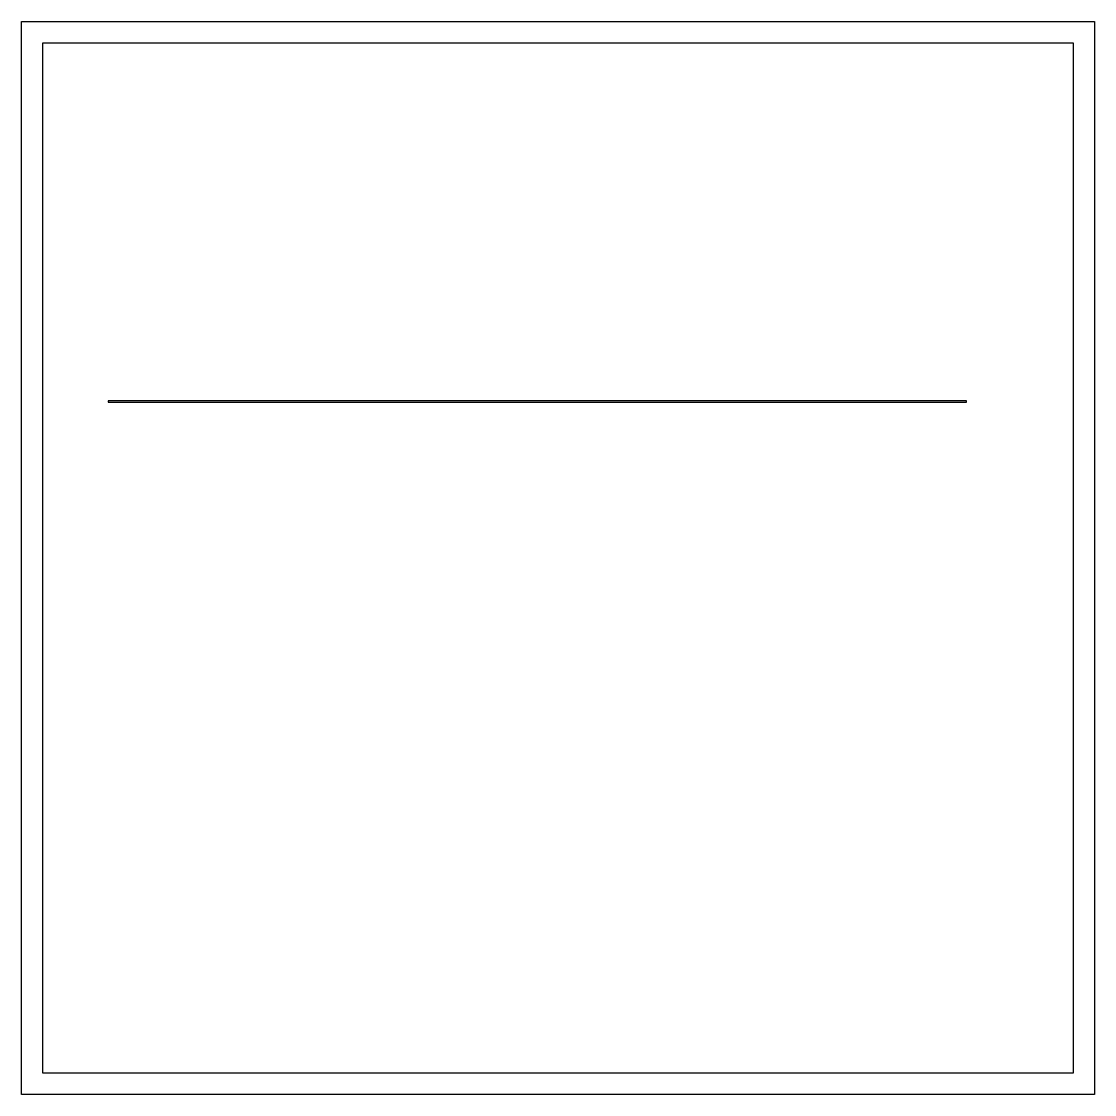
# Model space of a CAD drawing. Header units: millimetres. Extents: x 356 to 406, y 229 to 279.
import ezdxf

# ---------------------------------------------------------------- set-up
doc = ezdxf.new("R2010")
doc.units = ezdxf.units.MM
doc.header["$MEASUREMENT"] = 0
for name, color, linetype in [('fingers', 7, 'Continuous'), ('rear_fingers', 7, 'Continuous'), ('wafer', 7, 'Continuous')]:
    doc.layers.add(name, color=color, linetype=linetype)

msp = doc.modelspace()

# ---------------------------------------------------------------- linework, layer by layer
at = {"layer": 'fingers'}
msp.add_lwpolyline([(360.039, 261.326), (360.039, 261.266), (400.039, 261.266), (400.039, 261.326)], close=True, dxfattribs=at)
at = {"layer": 'rear_fingers'}
msp.add_lwpolyline([(357, 278), (405, 278), (405, 230), (357, 230)], close=True, dxfattribs=at)
at = {"layer": 'wafer'}
msp.add_lwpolyline([(356, 279), (406, 279), (406, 229), (356, 229)], close=True, dxfattribs=at)

doc.saveas('drawing.dxf')
